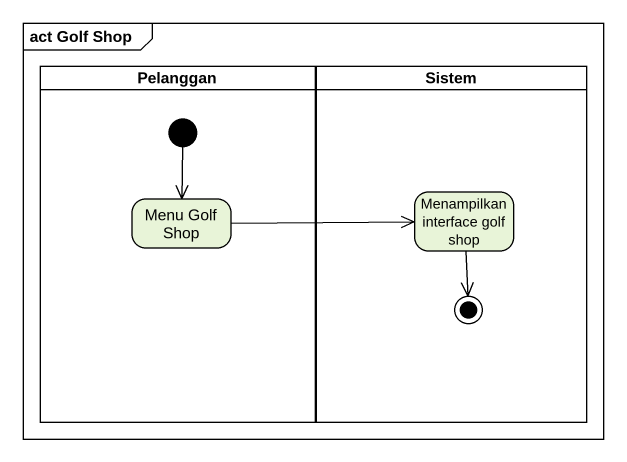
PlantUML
@startuml
mainframe act Golf Shop
hide empty description
state Pelanggan <<partition>> {
  state "Menu Golf Shop" as Menu_Golf_Shop
  [*] --> Menu_Golf_Shop
}
state Sistem <<partition>> {
  state "Menampilkan interface golf shop" as Menampilkan_interface_golf
  Menampilkan_interface_golf --> [*]
}
Menu_Golf_Shop -right-> Menampilkan_interface_golf
@enduml
